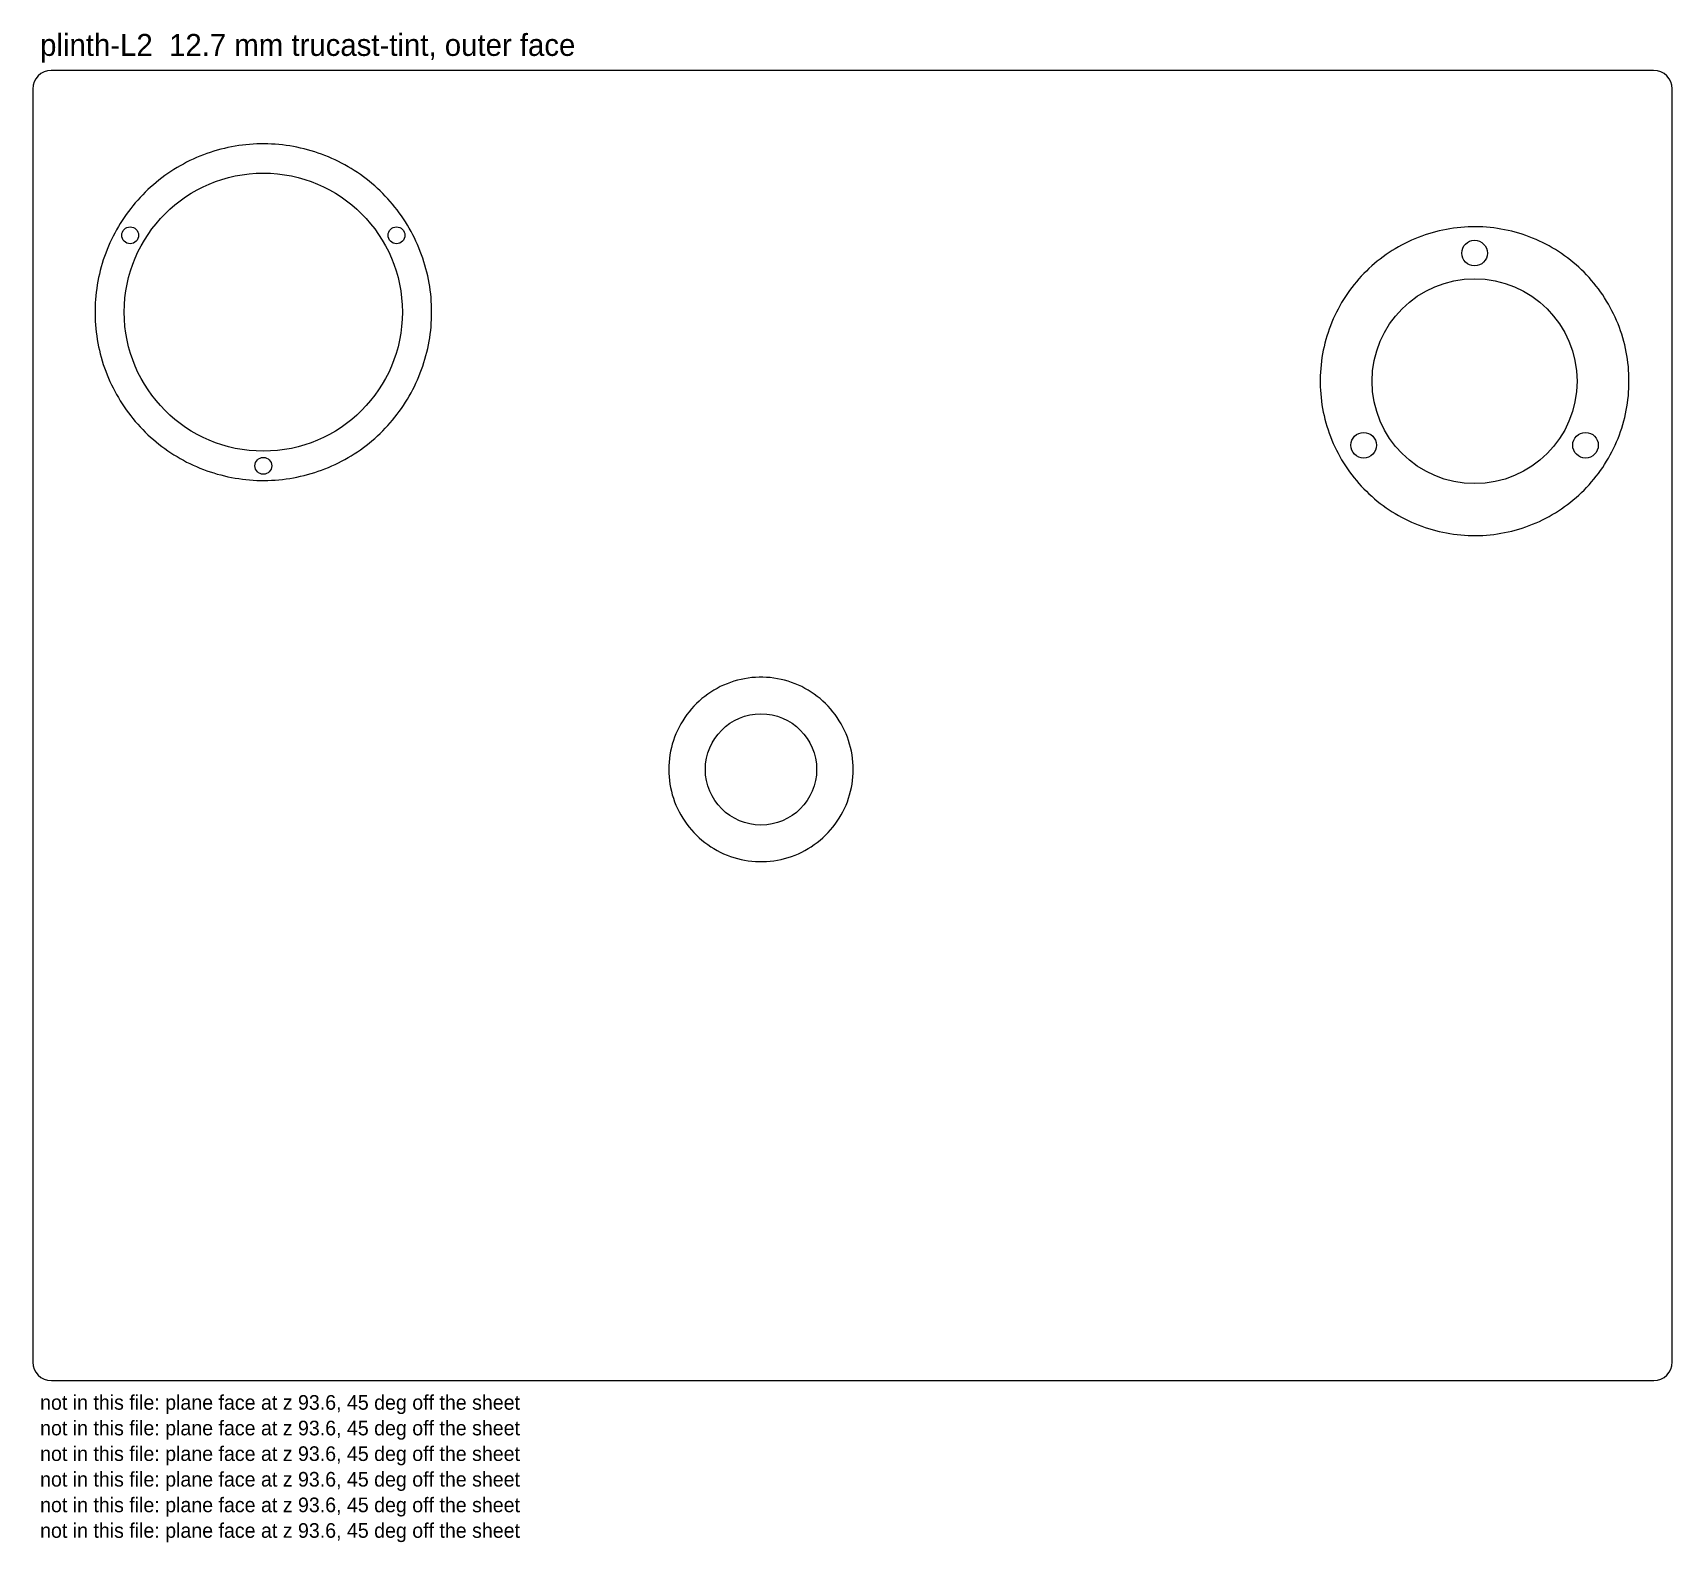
# Model space of a CAD drawing. Header units: millimetres. Extents: x 0 to 448, y -44 to 368.
import ezdxf

# ---------------------------------------------------------------- set-up
doc = ezdxf.new("R2010")
doc.units = ezdxf.units.MM
for name, color, linetype in [('CUT_INSIDE', 5, 'Continuous'), ('CUT_OUTSIDE', 1, 'Continuous'), ('NOTES', 7, 'Continuous'), ('POCKET_12MM', 3, 'Continuous'), ('POCKET_5MM', 3, 'Continuous'), ('POCKET_6MM', 3, 'Continuous')]:
    doc.layers.add(name, color=color, linetype=linetype)

msp = doc.modelspace()

# ---------------------------------------------------------------- linework, layer by layer
at = {"layer": 'CUT_INSIDE'}
for centre, radius in [((63, 291.98), 38), ((26.63, 312.98), 2.3), ((99.38, 312.98), 2.3), ((394, 308.11), 3.5), ((394, 273.11), 28), ((363.69, 255.61), 3.5), ((424.32, 255.61), 3.5), ((63, 249.98), 2.3), ((199, 167), 15.2)]:
    msp.add_circle(centre, radius, dxfattribs=at)
at = {"layer": 'CUT_OUTSIDE'}
msp.add_lwpolyline([(447.9, 4.03), (448.01, 5.1), (448, 353), (447.9, 353.98), (447.62, 354.92), (447.16, 355.78), (446.54, 356.54), (445.78, 357.16), (444.92, 357.62), (443.98, 357.9), (442.91, 358.01), (5, 358), (4.03, 357.9), (3.09, 357.62), (2.23, 357.16), (1.47, 356.54), (0.85, 355.78), (0.39, 354.92), (0.11, 353.98), (0, 352.91), (0, 5), (0.11, 4.03), (0.39, 3.09), (0.85, 2.23), (1.47, 1.47), (2.23, 0.85), (3.09, 0.39), (4.03, 0.11), (5.1, 0), (443, 0), (443.98, 0.11), (444.92, 0.39), (445.78, 0.85), (446.54, 1.47), (447.16, 2.23), (447.62, 3.09), (447.9, 4.03)], close=True, dxfattribs=at)
at = {"layer": 'POCKET_12MM'}
msp.add_lwpolyline([(436.2, 273.11), (436.19, 274.11), (436.16, 275.11), (436.1, 276.11), (436.02, 277.11), (435.91, 278.1), (435.78, 279.1), (435.62, 280.09), (435.45, 281.07), (435.25, 282.05), (435.02, 283.03), (434.78, 284), (434.51, 284.96), (434.22, 285.92), (433.9, 286.87), (433.56, 287.81), (433.2, 288.74), (432.82, 289.67), (432.42, 290.58), (431.99, 291.49), (431.55, 292.38), (431.08, 293.27), (430.59, 294.14), (430.08, 295), (429.55, 295.85), (429.01, 296.69), (428.44, 297.51), (427.85, 298.32), (427.24, 299.12), (426.62, 299.9), (425.97, 300.66), (425.31, 301.41), (424.63, 302.15), (423.93, 302.86), (423.22, 303.57), (422.49, 304.25), (421.74, 304.92), (420.98, 305.57), (420.2, 306.2), (419.41, 306.81), (418.61, 307.4), (417.79, 307.97), (416.95, 308.53), (416.11, 309.06), (415.25, 309.58), (414.38, 310.07), (413.5, 310.54), (412.6, 310.99), (411.7, 311.42), (410.79, 311.83), (409.86, 312.22), (408.93, 312.58), (407.99, 312.93), (407.05, 313.25), (406.09, 313.55), (405.13, 313.82), (404.16, 314.07), (403.19, 314.3), (402.21, 314.51), (401.22, 314.69), (400.24, 314.85), (399.24, 314.99), (398.25, 315.1), (397.25, 315.19), (396.26, 315.25), (395.26, 315.29), (394.25, 315.31), (393.25, 315.31), (392.25, 315.28), (391.26, 315.22), (390.26, 315.15), (389.26, 315.05), (388.27, 314.92), (387.28, 314.77), (386.29, 314.6), (385.31, 314.41), (384.34, 314.19), (383.36, 313.95), (382.4, 313.69), (381.44, 313.4), (380.49, 313.09), (379.55, 312.76), (378.61, 312.4), (377.68, 312.03), (376.76, 311.63), (375.86, 311.21), (374.96, 310.77), (374.07, 310.31), (373.19, 309.83), (372.33, 309.32), (371.48, 308.8), (370.64, 308.25), (369.81, 307.69), (369, 307.11), (368.2, 306.5), (367.42, 305.88), (366.65, 305.24), (365.89, 304.59), (365.15, 303.91), (364.43, 303.22), (363.73, 302.51), (363.04, 301.78), (362.37, 301.04), (361.71, 300.28), (361.08, 299.51), (360.46, 298.72), (359.86, 297.92), (359.29, 297.1), (358.73, 296.27), (358.19, 295.43), (357.67, 294.57), (357.17, 293.71), (356.69, 292.83), (356.24, 291.94), (355.8, 291.04), (355.39, 290.13), (354.99, 289.2), (354.62, 288.28), (354.27, 287.34), (353.95, 286.39), (353.64, 285.44), (353.36, 284.48), (353.11, 283.51), (352.87, 282.54), (352.66, 281.56), (352.47, 280.58), (352.3, 279.59), (352.16, 278.6), (352.04, 277.61), (351.95, 276.61), (351.88, 275.61), (351.83, 274.61), (351.81, 273.61), (351.81, 272.61), (351.83, 271.61), (351.88, 270.61), (351.95, 269.62), (352.04, 268.62), (352.16, 267.63), (352.3, 266.64), (352.47, 265.65), (352.66, 264.67), (352.87, 263.69), (353.11, 262.72), (353.36, 261.75), (353.64, 260.79), (353.95, 259.84), (354.27, 258.89), (354.62, 257.95), (354.99, 257.02), (355.39, 256.1), (355.8, 255.19), (356.24, 254.29), (356.69, 253.4), (357.17, 252.52), (357.67, 251.65), (358.19, 250.8), (358.73, 249.95), (359.29, 249.13), (359.86, 248.31), (360.46, 247.51), (361.08, 246.72), (361.71, 245.95), (362.37, 245.19), (363.04, 244.44), (363.73, 243.72), (364.43, 243.01), (365.15, 242.32), (365.89, 241.64), (366.65, 240.98), (367.42, 240.34), (368.2, 239.72), (369, 239.12), (369.81, 238.54), (370.64, 237.97), (371.48, 237.43), (372.33, 236.91), (373.19, 236.4), (374.07, 235.92), (374.96, 235.46), (375.86, 235.02), (376.76, 234.6), (377.68, 234.2), (378.61, 233.82), (379.55, 233.47), (380.49, 233.14), (381.44, 232.83), (382.4, 232.54), (383.36, 232.28), (384.34, 232.04), (385.31, 231.82), (386.29, 231.62), (387.28, 231.45), (388.27, 231.3), (389.26, 231.18), (390.26, 231.08), (391.26, 231), (392.25, 230.95), (393.25, 230.92), (394.25, 230.91), (395.26, 230.93), (396.26, 230.97), (397.25, 231.04), (398.25, 231.13), (399.24, 231.24), (400.24, 231.38), (401.22, 231.54), (402.21, 231.72), (403.19, 231.92), (404.16, 232.15), (405.13, 232.41), (406.09, 232.68), (407.05, 232.98), (407.99, 233.3), (408.93, 233.64), (409.86, 234.01), (410.79, 234.39), (411.7, 234.8), (412.6, 235.23), (413.5, 235.68), (414.38, 236.16), (415.25, 236.65), (416.11, 237.16), (416.95, 237.7), (417.79, 238.25), (418.61, 238.83), (419.41, 239.42), (420.2, 240.03), (420.98, 240.66), (421.74, 241.31), (422.49, 241.98), (423.22, 242.66), (423.93, 243.36), (424.63, 244.08), (425.31, 244.81), (425.97, 245.56), (426.62, 246.33), (427.24, 247.11), (427.85, 247.91), (428.44, 248.72), (429.01, 249.54), (429.55, 250.37), (430.08, 251.22), (430.59, 252.09), (431.08, 252.96), (431.55, 253.84), (431.99, 254.74), (432.42, 255.64), (432.82, 256.56), (433.2, 257.49), (433.56, 258.42), (433.9, 259.36), (434.22, 260.31), (434.51, 261.27), (434.78, 262.23), (435.02, 263.2), (435.25, 264.18), (435.45, 265.16), (435.62, 266.14), (435.78, 267.13), (435.91, 268.12), (436.02, 269.12), (436.1, 270.11), (436.16, 271.11), (436.19, 272.11), (436.2, 273.11)], close=True, dxfattribs=at)
at = {"layer": 'POCKET_5MM'}
msp.add_lwpolyline([(224.2, 167), (224.18, 168.01), (224.13, 169.01), (224.03, 170), (223.89, 171), (223.71, 171.98), (223.49, 172.96), (223.23, 173.93), (222.94, 174.89), (222.61, 175.83), (222.24, 176.76), (221.83, 177.68), (221.39, 178.58), (220.91, 179.46), (220.4, 180.32), (219.85, 181.16), (219.27, 181.98), (218.66, 182.77), (218.02, 183.54), (217.35, 184.28), (216.65, 185), (215.92, 185.69), (215.16, 186.34), (214.38, 186.97), (213.57, 187.57), (212.74, 188.13), (211.89, 188.66), (211.02, 189.15), (210.13, 189.62), (209.22, 190.04), (208.3, 190.43), (207.36, 190.78), (206.41, 191.09), (205.45, 191.37), (204.47, 191.6), (203.49, 191.8), (202.5, 191.96), (201.51, 192.08), (200.51, 192.16), (199.51, 192.2), (198.5, 192.2), (197.5, 192.16), (196.5, 192.08), (195.51, 191.96), (194.52, 191.8), (193.54, 191.6), (192.56, 191.37), (191.6, 191.09), (190.65, 190.78), (189.71, 190.43), (188.79, 190.04), (187.88, 189.62), (186.99, 189.15), (186.12, 188.66), (185.27, 188.13), (184.44, 187.57), (183.63, 186.97), (182.85, 186.34), (182.09, 185.69), (181.36, 185), (180.66, 184.28), (179.99, 183.54), (179.35, 182.77), (178.74, 181.98), (178.16, 181.16), (177.61, 180.32), (177.1, 179.46), (176.62, 178.58), (176.18, 177.68), (175.77, 176.76), (175.4, 175.83), (175.07, 174.89), (174.77, 173.93), (174.52, 172.96), (174.3, 171.98), (174.12, 171), (173.98, 170), (173.88, 169.01), (173.82, 168.01), (173.8, 167), (173.82, 166), (173.88, 165), (173.98, 164.01), (174.12, 163.01), (174.3, 162.03), (174.52, 161.05), (174.77, 160.08), (175.07, 159.12), (175.4, 158.18), (175.77, 157.25), (176.18, 156.33), (176.62, 155.43), (177.1, 154.55), (177.61, 153.69), (178.16, 152.85), (178.74, 152.03), (179.35, 151.24), (179.99, 150.47), (180.66, 149.73), (181.36, 149.01), (182.09, 148.32), (182.85, 147.66), (183.63, 147.04), (184.44, 146.44), (185.27, 145.88), (186.12, 145.35), (186.99, 144.85), (187.88, 144.39), (188.79, 143.97), (189.71, 143.58), (190.65, 143.23), (191.6, 142.92), (192.56, 142.64), (193.54, 142.41), (194.52, 142.21), (195.51, 142.05), (196.5, 141.93), (197.5, 141.85), (198.5, 141.81), (199.51, 141.81), (200.51, 141.85), (201.51, 141.93), (202.5, 142.05), (203.49, 142.21), (204.47, 142.41), (205.45, 142.64), (206.41, 142.92), (207.36, 143.23), (208.3, 143.58), (209.22, 143.97), (210.13, 144.39), (211.02, 144.85), (211.89, 145.35), (212.74, 145.88), (213.57, 146.44), (214.38, 147.04), (215.16, 147.66), (215.92, 148.32), (216.65, 149.01), (217.35, 149.73), (218.02, 150.47), (218.66, 151.24), (219.27, 152.03), (219.85, 152.85), (220.4, 153.69), (220.91, 154.55), (221.39, 155.43), (221.83, 156.33), (222.24, 157.25), (222.61, 158.18), (222.94, 159.12), (223.23, 160.08), (223.49, 161.05), (223.71, 162.03), (223.89, 163.01), (224.03, 164.01), (224.13, 165), (224.18, 166), (224.2, 167)], close=True, dxfattribs=at)
at = {"layer": 'POCKET_6MM'}
msp.add_lwpolyline([(109, 291.98), (108.99, 292.98), (108.96, 293.98), (108.91, 294.98), (108.83, 295.97), (108.73, 296.97), (108.61, 297.96), (108.47, 298.95), (108.31, 299.94), (108.13, 300.92), (107.92, 301.9), (107.7, 302.87), (107.45, 303.84), (107.18, 304.81), (106.89, 305.76), (106.58, 306.71), (106.25, 307.66), (105.9, 308.59), (105.53, 309.52), (105.14, 310.44), (104.72, 311.35), (104.29, 312.26), (103.84, 313.15), (103.37, 314.03), (102.88, 314.9), (102.38, 315.77), (101.85, 316.62), (101.3, 317.46), (100.74, 318.28), (100.16, 319.1), (99.56, 319.9), (98.95, 320.69), (98.31, 321.46), (97.66, 322.22), (97, 322.97), (96.32, 323.7), (95.62, 324.42), (94.91, 325.12), (94.18, 325.8), (93.44, 326.47), (92.68, 327.13), (91.91, 327.76), (91.12, 328.38), (90.33, 328.99), (89.51, 329.57), (88.69, 330.14), (87.86, 330.69), (87.01, 331.22), (86.15, 331.73), (85.28, 332.22), (84.4, 332.7), (83.51, 333.15), (82.61, 333.59), (81.7, 334.01), (80.78, 334.4), (79.85, 334.78), (78.92, 335.14), (77.98, 335.47), (77.03, 335.79), (76.07, 336.08), (75.11, 336.36), (74.14, 336.61), (73.17, 336.84), (72.19, 337.05), (71.21, 337.24), (70.23, 337.41), (69.24, 337.55), (68.24, 337.68), (67.25, 337.78), (66.25, 337.86), (65.25, 337.92), (64.25, 337.96), (63.25, 337.98), (62.25, 337.97), (61.26, 337.94), (60.26, 337.89), (59.26, 337.82), (58.26, 337.73), (57.27, 337.62), (56.28, 337.48), (55.29, 337.33), (54.31, 337.15), (53.33, 336.95), (52.35, 336.73), (51.38, 336.48), (50.42, 336.22), (49.46, 335.94), (48.5, 335.63), (47.56, 335.31), (46.62, 334.96), (45.69, 334.59), (44.77, 334.21), (43.85, 333.8), (42.95, 333.38), (42.05, 332.93), (41.17, 332.46), (40.29, 331.98), (39.43, 331.48), (38.58, 330.95), (37.74, 330.41), (36.91, 329.86), (36.09, 329.28), (35.28, 328.69), (34.49, 328.07), (33.71, 327.45), (32.95, 326.8), (32.2, 326.14), (31.46, 325.46), (30.74, 324.77), (30.04, 324.06), (29.35, 323.33), (28.68, 322.6), (28.02, 321.84), (27.38, 321.07), (26.75, 320.29), (26.15, 319.5), (25.56, 318.69), (24.98, 317.87), (24.43, 317.04), (23.89, 316.19), (23.38, 315.34), (22.88, 314.47), (22.4, 313.59), (21.94, 312.7), (21.5, 311.81), (21.08, 310.9), (20.68, 309.98), (20.29, 309.06), (19.93, 308.13), (19.59, 307.19), (19.27, 306.24), (18.97, 305.29), (18.69, 304.33), (18.44, 303.36), (18.2, 302.39), (17.98, 301.41), (17.79, 300.43), (17.61, 299.44), (17.46, 298.46), (17.33, 297.46), (17.22, 296.47), (17.14, 295.47), (17.07, 294.48), (17.03, 293.48), (17.01, 292.48), (17.01, 291.48), (17.03, 290.48), (17.07, 289.48), (17.14, 288.48), (17.22, 287.48), (17.33, 286.49), (17.46, 285.5), (17.61, 284.51), (17.79, 283.52), (17.98, 282.54), (18.2, 281.57), (18.44, 280.6), (18.69, 279.63), (18.97, 278.67), (19.27, 277.71), (19.59, 276.77), (19.93, 275.83), (20.29, 274.89), (20.68, 273.97), (21.08, 273.05), (21.5, 272.15), (21.94, 271.25), (22.4, 270.36), (22.88, 269.48), (23.38, 268.62), (23.89, 267.76), (24.43, 266.92), (24.98, 266.08), (25.56, 265.26), (26.15, 264.46), (26.75, 263.66), (27.38, 262.88), (28.02, 262.11), (28.68, 261.36), (29.35, 260.62), (30.04, 259.9), (30.74, 259.19), (31.46, 258.49), (32.2, 257.81), (32.95, 257.15), (33.71, 256.51), (34.49, 255.88), (35.28, 255.27), (36.09, 254.67), (36.91, 254.1), (37.74, 253.54), (38.58, 253), (39.43, 252.48), (40.29, 251.97), (41.17, 251.49), (42.05, 251.02), (42.95, 250.58), (43.85, 250.15), (44.77, 249.75), (45.69, 249.36), (46.62, 248.99), (47.56, 248.65), (48.5, 248.32), (49.46, 248.02), (50.42, 247.73), (51.38, 247.47), (52.35, 247.23), (53.33, 247.01), (54.31, 246.81), (55.29, 246.63), (56.28, 246.47), (57.27, 246.34), (58.26, 246.22), (59.26, 246.13), (60.26, 246.06), (61.26, 246.01), (62.25, 245.98), (63.25, 245.98), (64.25, 245.99), (65.25, 246.03), (66.25, 246.09), (67.25, 246.17), (68.24, 246.28), (69.24, 246.4), (70.23, 246.55), (71.21, 246.72), (72.19, 246.9), (73.17, 247.11), (74.14, 247.35), (75.11, 247.6), (76.07, 247.87), (77.03, 248.17), (77.98, 248.48), (78.92, 248.82), (79.85, 249.17), (80.78, 249.55), (81.7, 249.95), (82.61, 250.36), (83.51, 250.8), (84.4, 251.26), (85.28, 251.73), (86.15, 252.22), (87.01, 252.74), (87.86, 253.27), (88.69, 253.82), (89.51, 254.38), (90.33, 254.97), (91.12, 255.57), (91.91, 256.19), (92.68, 256.83), (93.44, 257.48), (94.18, 258.15), (94.91, 258.84), (95.62, 259.54), (96.32, 260.26), (97, 260.99), (97.66, 261.73), (98.31, 262.49), (98.95, 263.27), (99.56, 264.06), (100.16, 264.86), (100.74, 265.67), (101.3, 266.5), (101.85, 267.34), (102.38, 268.19), (102.88, 269.05), (103.37, 269.92), (103.84, 270.8), (104.29, 271.7), (104.72, 272.6), (105.14, 273.51), (105.53, 274.43), (105.9, 275.36), (106.25, 276.3), (106.58, 277.24), (106.89, 278.19), (107.18, 279.15), (107.45, 280.11), (107.7, 281.08), (107.92, 282.05), (108.13, 283.03), (108.31, 284.02), (108.47, 285), (108.61, 285.99), (108.73, 286.99), (108.83, 287.98), (108.91, 288.98), (108.96, 289.98), (108.99, 290.98), (109, 291.98)], close=True, dxfattribs=at)

# ---------------------------------------------------------------- texts
at = {"layer": 'NOTES'}
for s, height, p in [('plinth-L2  12.7 mm trucast-tint, outer face', 6, (2, 362.01)), ('not in this file: plane face at z 93.6, 45 deg off the sheet', 4, (2, -8)), ('not in this file: plane face at z 93.6, 45 deg off the sheet', 4, (2, -15)), ('not in this file: plane face at z 93.6, 45 deg off the sheet', 4, (2, -22)), ('not in this file: plane face at z 93.6, 45 deg off the sheet', 4, (2, -29)), ('not in this file: plane face at z 93.6, 45 deg off the sheet', 4, (2, -36)), ('not in this file: plane face at z 93.6, 45 deg off the sheet', 4, (2, -43))]:
    msp.add_text(s, height=height, dxfattribs=at).set_placement(p)

doc.saveas('drawing.dxf')
